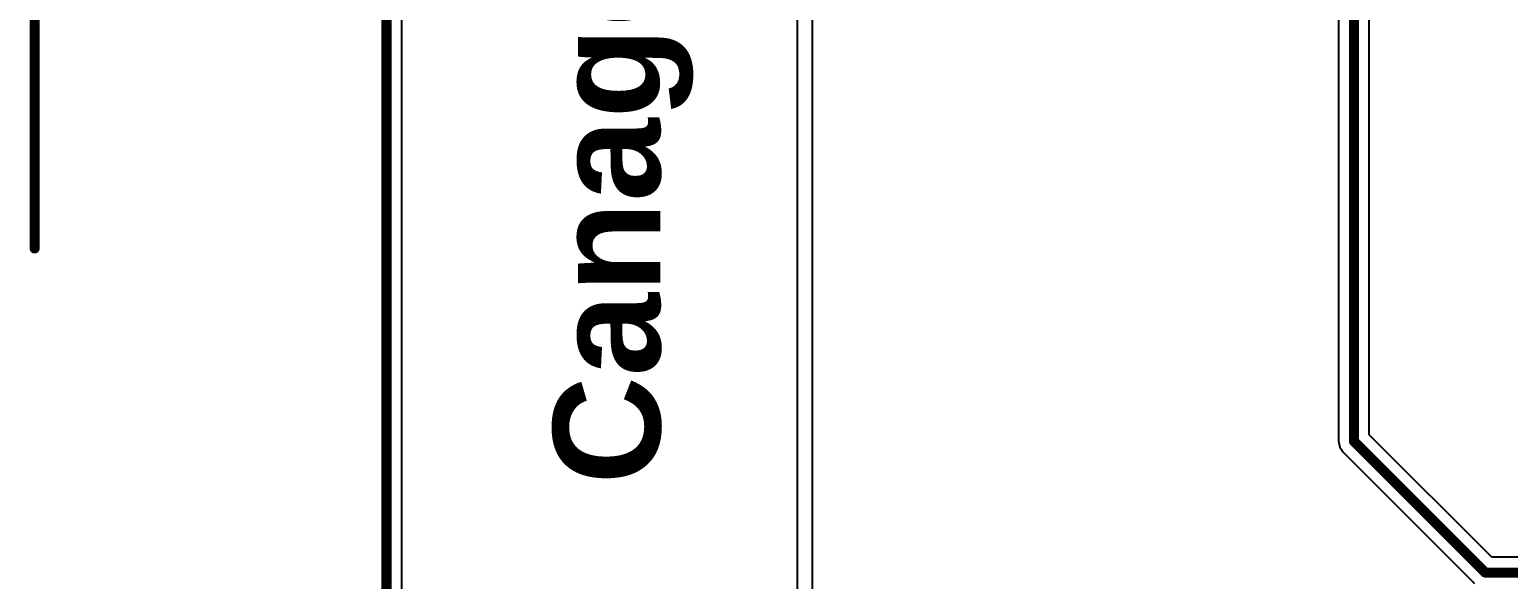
# Model space of a CAD drawing. Header units: inches. Extents: x -11 to 5428, y 0 to 5423.
# Drawn here: x -8.99 to 28.27, y 70.82 to 84.67 of the extents above; entities that cross this region are included whole.
import ezdxf

# ---------------------------------------------------------------- set-up
doc = ezdxf.new("R2010")
doc.units = ezdxf.units.IN
for name, color, linetype in [('Board Outline', 216, 'Continuous'), ('Bottom Layer', 5, 'Continuous'), ('Dimension', 6, 'Continuous'), ('GND', 16, 'Continuous'), ('PWR', 76, 'Continuous'), ('Top Layer', 1, 'Continuous'), ('Top Overlay', 2, 'Continuous')]:
    doc.layers.add(name, color=color, linetype=linetype)
doc.styles.add('Arial_Bold', font='', dxfattribs={"height": 0.2})
doc.styles.get('Arial_Bold').set_extended_font_data('Arial', bold=True)

msp = doc.modelspace()

# ---------------------------------------------------------------- linework, layer by layer
at = {"layer": 'Board Outline'}
msp.add_lwpolyline([(0, 0, 0.254, 0.254, 0), (0, 110, 0.254, 0.254, 0)], format="xyseb", dxfattribs=at)
at = {"layer": 'Bottom Layer'}
msp.add_line((0.388, 9.715), (0.388, 100.285), dxfattribs=at)
at = {"layer": 'Dimension'}
msp.add_lwpolyline([(-8.865, 79.159, 0.254, 0.254, 0), (-8.865, 110, 0.254, 0.254, 0)], format="xyseb", dxfattribs=at)
msp.add_lwpolyline([(-8.928, 79.159, 0.127, 0.127, 1), (-8.801, 79.159, 0.127, 0.127, 1)], format="xyseb", close=True, dxfattribs=at)
at = {"layer": 'GND'}
for p, q in [((0.388, 0.388), (0.388, 109.612)), ((10.349, 99.568), (10.349, 7.849)), ((10.737, 44.536), (10.737, 99.18))]:
    msp.add_line(p, q, dxfattribs=at)
at = {"layer": 'PWR'}
msp.add_line((0.388, 44.65), (0.388, 109.612), dxfattribs=at)
at = {"layer": 'Top Layer'}
for p, q in [((0.388, 9.715), (0.388, 100.285)), ((23.986, 88.032), (23.986, 74.303)), ((24.763, 74.463), (24.763, 88.032)), ((23.986, 74.303), (24.016, 74.154)), ((24.016, 74.154), (24.1, 74.028)), ((27.846, 71.381), (24.763, 74.463)), ((24.1, 74.028), (27.411, 70.718)), ((32.147, 71.381), (27.846, 71.381))]:
    msp.add_line(p, q, dxfattribs=at)
for points in [[(24.375, 74.303, 0.254, 0.254, 0), (24.375, 88.586, 0.254, 0.254, 0)], [(24.375, 74.303, 0.254, 0.254, 0), (27.685, 70.992, 0.254, 0.254, 0)], [(27.685, 70.992, 0.254, 0.254, 0), (92.157, 70.992, 0.254, 0.254, 0)]]:
    msp.add_lwpolyline(points, format="xyseb", dxfattribs=at)
for points in [[(24.311, 74.303, 0.127, 0.127, 1), (24.438, 74.303, 0.127, 0.127, 1)], [(24.311, 74.303, 0.127, 0.127, 1), (24.438, 74.303, 0.127, 0.127, 1)], [(27.622, 70.992, 0.127, 0.127, 1), (27.749, 70.992, 0.127, 0.127, 1)], [(27.622, 70.992, 0.127, 0.127, 1), (27.749, 70.992, 0.127, 0.127, 1)]]:
    msp.add_lwpolyline(points, format="xyseb", close=True, dxfattribs=at)

# ---------------------------------------------------------------- texts
at = {"layer": 'Top Overlay', "style": 'Arial_Bold'}
msp.add_text('Canagey 1.0', height=2.7, rotation=90, dxfattribs=at).set_placement((6.9, 73.213))

doc.saveas('drawing.dxf')
